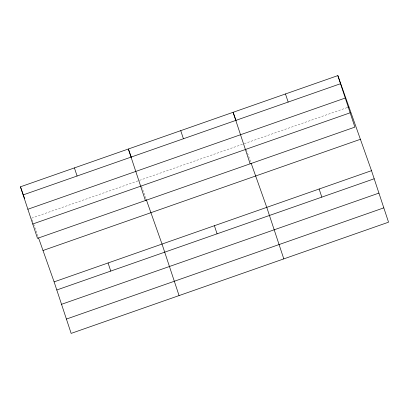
<?xml version="1.0" encoding="UTF-8"?>
<svg xmlns="http://www.w3.org/2000/svg" width="409" height="409" viewBox="0 0 409 409"><rect width="100%" height="100%" fill="white"/><g stroke="black" fill="none" stroke-linecap="round" stroke-linejoin="round"><path stroke-width="0.31" stroke-dasharray="2.04 1.53" d="M31.559 218.181L138.273 180.793M139.474 180.374L243.012 144.096M244.214 143.677L347.154 107.608M246.336 149.658L250.998 162.828M141.596 186.356L146.044 198.927M32.193 219.976L32.832 221.775M33.676 224.168L38.339 237.338"/><path stroke-width="0.61" d="M337.849 75.604L354.889 127.127L37.49 238.335L20.45 186.811L337.849 75.604L371.51 170.665L388.55 222.189L71.151 333.396L54.111 281.873L38.553 237.936M23.134 194.919L340.528 83.712M27.868 209.244L345.268 98.042M347.752 107.398L348.959 106.974M32.751 224.004L350.15 112.802M43.001 250.502L360.401 139.295M54.111 281.873L371.51 170.665M56.795 289.981L374.194 178.774M61.534 304.306L378.928 193.104M66.411 319.066L383.811 207.864M236.044 120.589L233.11 112.306L250.144 163.825M251.208 163.426L266.77 207.363L283.81 258.887M131.299 157.286L128.365 149.004L145.405 200.522M146.258 199.526L162.025 244.066L179.065 295.584M20.45 186.811L24.642 198.651M319.143 189.014L321.822 197.123M285.477 93.952L288.161 102.061M214.398 225.717L217.082 233.825M180.737 130.655L183.416 138.763M108.068 262.967L110.752 271.075M74.407 167.905L77.091 176.013"/></g></svg>
